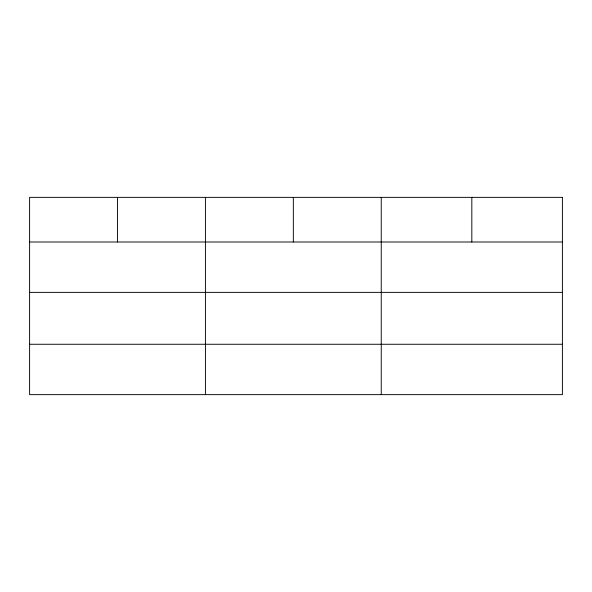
<?xml version="1.0" encoding="UTF-8"?>
<svg xmlns="http://www.w3.org/2000/svg" width="592" height="592" viewBox="0 0 592 592"><rect width="100%" height="100%" fill="white"/><g stroke="black" fill="none" stroke-linecap="round" stroke-linejoin="round"><path stroke-width="0.89" d="M29.6 241.995L562.4 241.995M29.6 292.367L562.4 292.367M29.6 344.263L562.4 344.263M471.824 197.365L471.824 241.995M381.248 197.365L381.248 394.635M293.336 197.365L293.336 241.995M205.424 197.365L205.424 394.635M117.512 197.365L117.512 241.995M562.4 197.365L29.6 197.365L29.6 394.635L562.4 394.635L562.4 197.365"/></g></svg>
